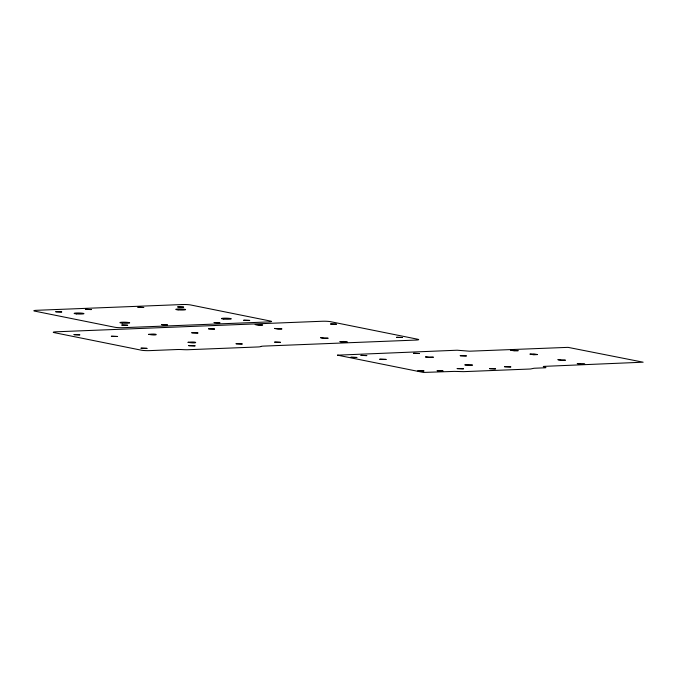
<?xml version="1.0" encoding="UTF-8"?>
<svg xmlns="http://www.w3.org/2000/svg" width="677" height="677" viewBox="0 0 677 677"><rect width="100%" height="100%" fill="white"/><g stroke="black" fill="none" stroke-linecap="round" stroke-linejoin="round"><path stroke-width="1.02" d="M255.212 324.571L258.817 325.239L262.651 325.028L255.263 324.528M274.507 328.455L278.12 329.132L281.954 328.912L274.523 328.438M320.72 337.764L324.325 338.441L328.167 338.221L320.771 337.721M340.015 341.657L343.628 342.325L347.462 342.113L343.857 341.462L340.015 341.657M510.78 350.221L514.385 350.889L518.227 350.678L510.796 350.195M530.074 354.105L533.688 354.782L537.521 354.562L533.908 353.91L530.074 354.105M558.009 359.732L561.614 360.409L565.447 360.189L558.026 359.715M577.303 363.625L580.917 364.294L584.75 364.074L577.32 363.6M337.518 355.163L423.404 372.435L454.445 371.394L463.576 371.648L530.548 368.999L534.085 368.246L544.249 367.831C549.792 367.738 539.476 366.435 544.909 366.333L643.15 362.195L568.037 347.36L469.491 351.202L457.127 350.221L337.518 355.163M55.793 311.767L61.7 311.953L55.793 311.767M85.429 309.372L91.344 309.558L85.429 309.372M74.021 334.675L79.928 334.861L74.047 334.65M111.35 336.291L117.603 336.486L111.426 336.241M121.809 325.07L127.716 325.256L121.885 325.028M137.939 307.29L143.846 307.476L137.964 307.273M148.644 334.353C158.164 336.257 159.417 333.126 148.644 334.353M141.053 348.181L146.96 348.367L141.053 348.181M161.608 324.715L167.515 324.901L161.634 324.698M177.729 306.943L183.636 307.13L177.729 306.943M191.794 332.788L198.048 332.991L191.828 332.771M188.054 342.291C197.227 344.161 199.199 341.14 188.088 342.266M188.756 345.659L195.01 345.854L188.756 345.659M208.643 328.844L214.55 329.03L208.643 328.844M214.11 322.641L220.017 322.827L214.135 322.616M243.754 320.238L249.661 320.424L243.754 320.238M236.078 343.789L242.332 343.984L236.155 343.738M274.659 342.147L280.566 342.334L274.735 342.105M330.588 324.012L336.494 324.198L330.613 323.995M350.931 357.278L356.838 357.464L350.931 357.278M360.993 355.408L366.9 355.594L361.019 355.383M379.797 359.225L386.051 359.419L379.797 359.225M396.604 337.315L402.51 337.501L396.604 337.315M413.495 353.326L419.401 353.512L413.52 353.309M425.554 356.957L429.083 357.498L433.432 357.202L425.596 356.931M417.963 370.784L423.878 370.962L417.963 370.784M437.164 370.751L443.071 370.937L437.24 370.708M460.242 355.73L466.495 355.924L460.275 355.704M457.203 368.601L463.457 368.796L457.203 368.601M464.964 364.895C474.526 366.799 475.669 363.659 464.964 364.895M489.666 368.677L495.572 368.863L489.699 368.652M504.526 366.722L510.771 366.917L504.526 366.722M261.026 346.429L260.493 346.641A5.924 0.626 1.4 0 1 257.793 346.962L188.299 349.713A5.924 0.626 1.4 0 1 183.814 349.67L181.698 349.569A5.924 0.626 1.4 0 0 177.213 349.527L149.575 350.627A5.924 0.626 1.4 0 1 141.451 350.212L54.101 332.61A5.924 0.626 1.4 0 1 56.14 331.798L322.362 321.253A5.924 0.626 1.4 0 1 330.486 321.668L417.836 339.262A5.924 0.626 1.4 0 1 415.805 340.082L263.725 346.099A5.924 0.626 1.4 0 0 261.026 346.429M182.375 304.532L36.727 310.294A5.924 0.626 1.4 0 0 34.696 311.115L114.929 327.279A5.924 0.626 1.4 0 0 123.062 327.685L268.71 321.922A5.924 0.626 1.4 0 0 270.741 321.11L190.508 304.938A5.924 0.626 1.4 0 0 182.375 304.532M76.459 313.9A4.942 0.525 1.4 0 0 83.99 313.654A4.942 0.525 1.4 0 0 76.721 312.994A4.942 0.525 1.4 0 0 76.459 313.9M122.165 323.107A4.942 0.525 1.4 0 0 129.696 322.861A4.942 0.525 1.4 0 0 122.427 322.21A4.942 0.525 1.4 0 0 122.165 323.107M223.782 319.087A4.942 0.525 1.4 0 0 231.314 318.833A4.942 0.525 1.4 0 0 224.045 318.182A4.942 0.525 1.4 0 0 223.782 319.087M178.076 309.88A4.942 0.525 1.4 0 0 185.608 309.626A4.942 0.525 1.4 0 0 178.339 308.974A4.942 0.525 1.4 0 0 178.076 309.88"/></g></svg>
